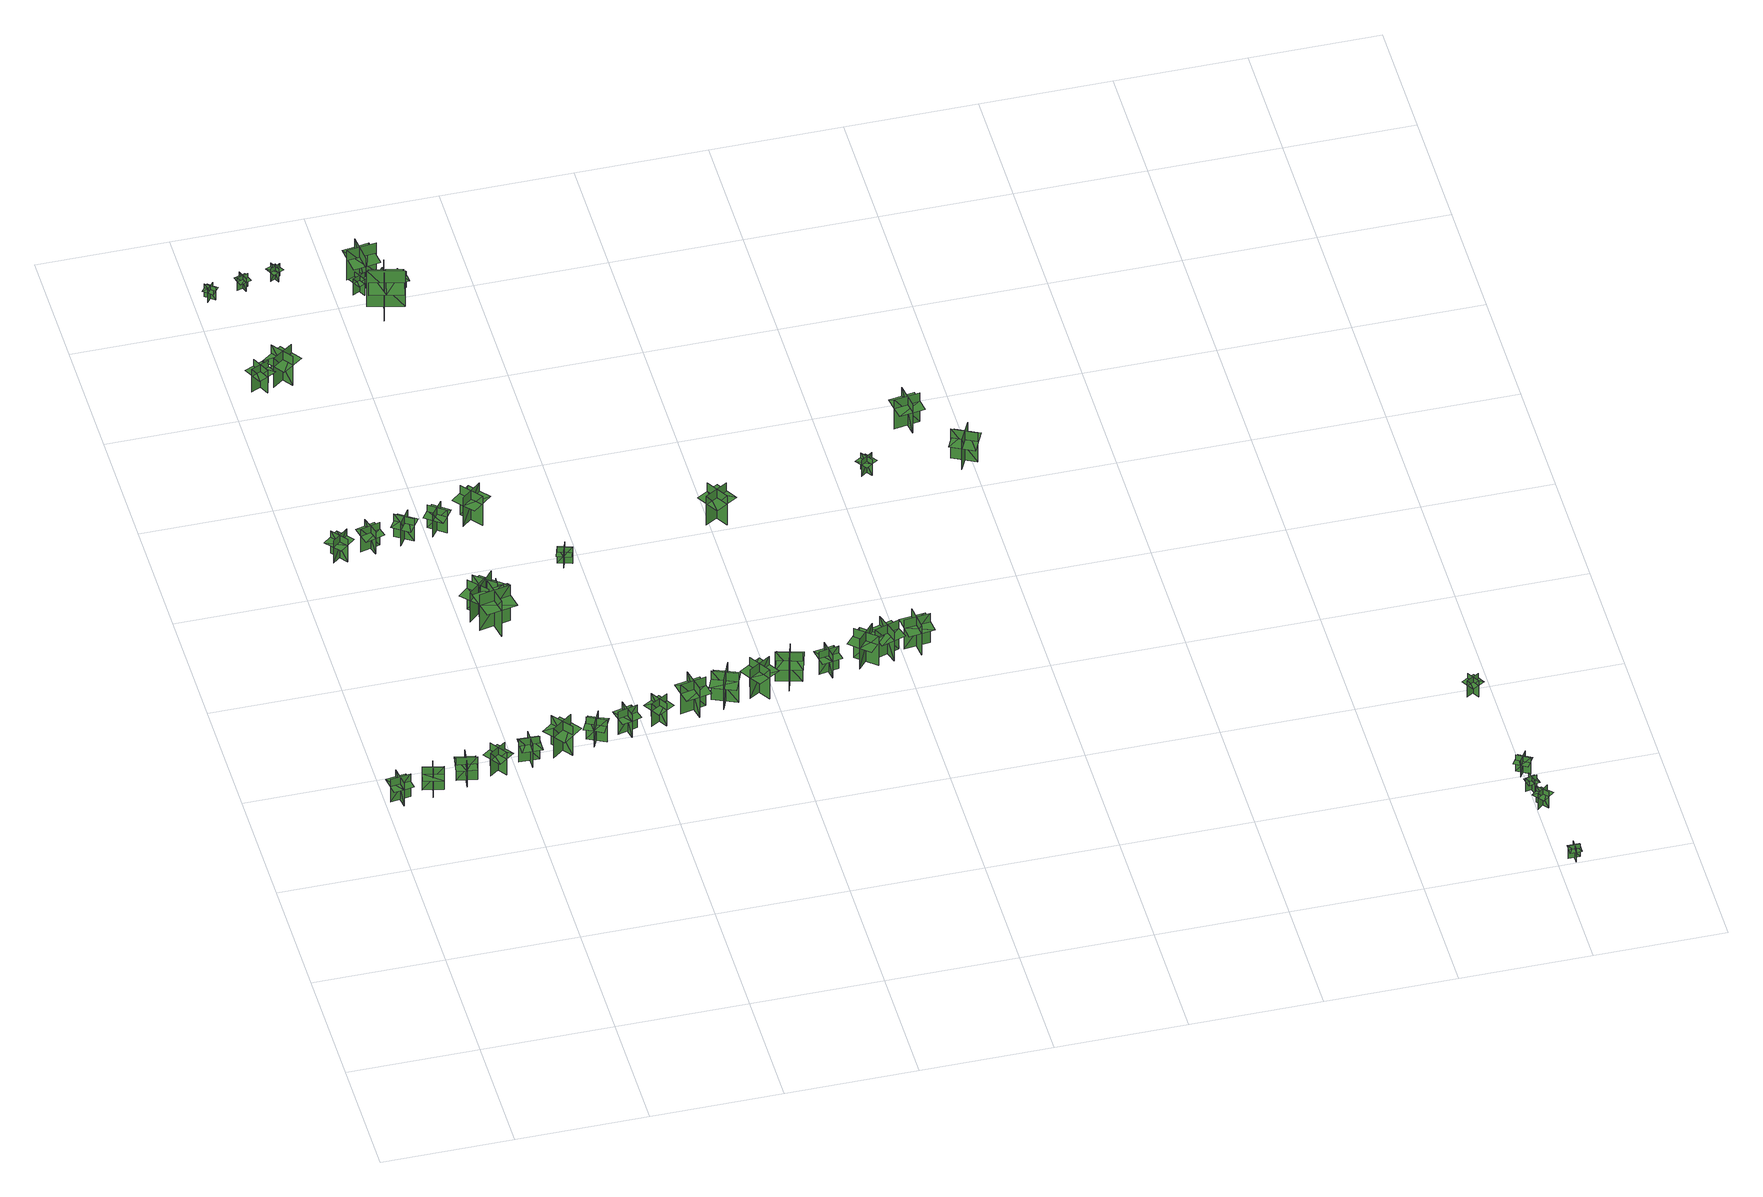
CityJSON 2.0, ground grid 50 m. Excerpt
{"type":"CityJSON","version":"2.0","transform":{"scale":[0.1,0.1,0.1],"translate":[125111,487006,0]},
"CityObjects":{
"tree1":{"type":"SolitaryVegetationObject","geometry":[{"type":"MultiSurface","lod":"1","boundaries":[[[0,1,2]],[[0,2,3]],[[4,5,6]],[[4,6,7]],[[8,9,10]],[[8,10,11]],[[8,11,12]],[[8,12,13]]]}]},
"tree2":{"type":"SolitaryVegetationObject","geometry":[{"type":"MultiSurface","lod":"1","boundaries":[[[14,15,16]],[[14,16,17]],[[18,19,20]],[[18,20,21]],[[22,23,24]],[[22,24,25]],[[22,25,26]],[[22,26,27]]]}]},
"tree3":{"type":"SolitaryVegetationObject","geometry":[{"type":"MultiSurface","lod":"1","boundaries":[[[28,29,30]],[[28,30,31]],[[32,33,34]],[[32,34,35]],[[36,37,38]],[[36,38,39]],[[36,39,40]],[[36,40,41]]]}]},
"tree4":{"type":"SolitaryVegetationObject","geometry":[{"type":"MultiSurface","lod":"1","boundaries":[[[42,43,44]],[[42,44,45]],[[46,47,48]],[[46,48,49]],[[50,51,52]],[[50,52,53]],[[50,53,54]],[[50,54,55]]]}]},
"tree5":{"type":"SolitaryVegetationObject","geometry":[{"type":"MultiSurface","lod":"1","boundaries":[[[56,57,58]],[[56,58,59]],[[60,61,62]],[[60,62,63]],[[64,65,66]],[[64,66,67]],[[64,67,68]],[[64,68,69]]]}]},
"tree6":{"type":"SolitaryVegetationObject","geometry":[{"type":"MultiSurface","lod":"1","boundaries":[[[70,71,72]],[[70,72,73]],[[74,75,76]],[[74,76,77]],[[78,79,80]],[[78,80,81]],[[78,81,82]],[[78,82,83]]]}]},
"tree7":{"type":"SolitaryVegetationObject","geometry":[{"type":"MultiSurface","lod":"1","boundaries":[[[84,85,86]],[[84,86,87]],[[88,89,90]],[[88,90,91]],[[92,93,94]],[[92,94,95]],[[92,95,96]],[[92,96,97]]]}]},
"tree8":{"type":"SolitaryVegetationObject","geometry":[{"type":"MultiSurface","lod":"1","boundaries":[[[98,99,100]],[[98,100,101]],[[102,103,104]],[[102,104,105]],[[106,107,108]],[[106,108,109]],[[106,109,110]],[[106,110,111]]]}]},
"tree9":{"type":"SolitaryVegetationObject","geometry":[{"type":"MultiSurface","lod":"1","boundaries":[[[112,113,114]],[[112,114,115]],[[116,117,118]],[[116,118,119]],[[120,121,122]],[[120,122,123]],[[120,123,124]],[[120,124,125]]]}]},
"tree10":{"type":"SolitaryVegetationObject","geometry":[{"type":"MultiSurface","lod":"1","boundaries":[[[126,127,128]],[[126,128,129]],[[130,131,132]],[[130,132,133]],[[134,135,136]],[[134,136,137]],[[134,137,138]],[[134,138,139]]]}]},
"tree11":{"type":"SolitaryVegetationObject","geometry":[{"type":"MultiSurface","lod":"1","boundaries":[[[140,141,142]],[[140,142,143]],[[144,145,146]],[[144,146,147]],[[148,149,150]],[[148,150,151]],[[148,151,152]],[[148,152,153]]]}]},
"tree12":{"type":"SolitaryVegetationObject","geometry":[{"type":"MultiSurface","lod":"1","boundaries":[[[154,155,156]],[[154,156,157]],[[158,159,160]],[[158,160,161]],[[162,163,164]],[[162,164,165]],[[162,165,166]],[[162,166,167]]]}]},
"tree13":{"type":"SolitaryVegetationObject","geometry":[{"type":"MultiSurface","lod":"1","boundaries":[[[168,169,170]],[[168,170,171]],[[172,173,174]],[[172,174,175]],[[176,177,178]],[[176,178,179]],[[176,179,180]],[[176,180,181]]]}]},
"tree14":{"type":"SolitaryVegetationObject","geometry":[{"type":"MultiSurface","lod":"1","boundaries":[[[182,183,184]],[[182,184,185]],[[186,187,188]],[[186,188,189]],[[190,191,192]],[[190,192,193]],[[190,193,194]],[[190,194,195]]]}]},
"tree15":{"type":"SolitaryVegetationObject","geometry":[{"type":"MultiSurface","lod":"1","boundaries":[[[196,197,198]],[[196,198,199]],[[200,201,202]],[[200,202,203]],[[204,205,206]],[[204,206,207]],[[204,207,208]],[[204,208,209]]]}]},
"tree16":{"type":"SolitaryVegetationObject","geometry":[{"type":"MultiSurface","lod":"1","boundaries":[[[210,211,212]],[[210,212,213]],[[214,215,216]],[[214,216,217]],[[218,219,220]],[[218,220,221]],[[218,221,222]],[[218,222,223]]]}]},
"tree17":{"type":"SolitaryVegetationObject","geometry":[{"type":"MultiSurface","lod":"1","boundaries":[[[224,225,226]],[[224,226,227]],[[228,229,230]],[[228,230,231]],[[232,233,234]],[[232,234,235]],[[232,235,236]],[[232,236,237]]]}]},
"tree18":{"type":"SolitaryVegetationObject","geometry":[{"type":"MultiSurface","lod":"1","boundaries":[[[238,239,240]],[[238,240,241]],[[242,243,244]],[[242,244,245]],[[246,247,248]],[[246,248,249]],[[246,249,250]],[[246,250,251]]]}]},
"tree19":{"type":"SolitaryVegetationObject","geometry":[{"type":"MultiSurface","lod":"1","boundaries":[[[252,253,254]],[[252,254,255]],[[256,257,258]],[[256,258,259]],[[260,261,262]],[[260,262,263]],[[260,263,264]],[[260,264,265]]]}]},
"tree20":{"type":"SolitaryVegetationObject","geometry":[{"type":"MultiSurface","lod":"1","boundaries":[[[266,267,268]],[[266,268,269]],[[270,271,272]],[[270,272,273]],[[274,275,276]],[[274,276,277]],[[274,277,278]],[[274,278,279]]]}]},
"tree21":{"type":"SolitaryVegetationObject","geometry":[{"type":"MultiSurface","lod":"1","boundaries":[[[280,281,282]],[[280,282,283]],[[284,285,286]],[[284,286,287]],[[288,289,290]],[[288,290,291]],[[288,291,292]],[[288,292,293]]]}]},
"tree22":{"type":"SolitaryVegetationObject","geometry":[{"type":"MultiSurface","lod":"1","boundaries":[[[294,295,296]],[[294,296,297]],[[298,299,300]],[[298,300,301]],[[302,303,304]],[[302,304,305]],[[302,305,306]],[[302,306,307]]]}]},
"tree23":{"type":"SolitaryVegetationObject","geometry":[{"type":"MultiSurface","lod":"1","boundaries":[[[308,309,310]],[[308,310,311]],[[312,313,314]],[[312,314,315]],[[316,317,318]],[[316,318,319]],[[316,319,320]],[[316,320,321]]]}]},
"tree24":{"type":"SolitaryVegetationObject","geometry":[{"type":"MultiSurface","lod":"1","boundaries":[[[322,323,324]],[[322,324,325]],[[326,327,328]],[[326,328,329]],[[330,331,332]],[[330,332,333]],[[330,333,334]],[[330,334,335]]]}]},
"tree25":{"type":"SolitaryVegetationObject","geometry":[{"type":"MultiSurface","lod":"1","boundaries":[[[336,337,338]],[[336,338,339]],[[340,341,342]],[[340,342,343]],[[344,345,346]],[[344,346,347]],[[344,347,348]],[[344,348,349]]]}]},
"tree26":{"type":"SolitaryVegetationObject","geometry":[{"type":"MultiSurface","lod":"1","boundaries":[[[350,351,352]],[[350,352,353]],[[354,355,356]],[[354,356,357]],[[358,359,360]],[[358,360,361]],[[358,361,362]],[[358,362,363]]]}]},
"tree27":{"type":"SolitaryVegetationObject","geometry":[{"type":"MultiSurface","lod":"1","boundaries":[[[364,365,366]],[[364,366,367]],[[368,369,370]],[[368,370,371]],[[372,373,374]],[[372,374,375]],[[372,375,376]],[[372,376,377]]]}]},
"tree28":{"type":"SolitaryVegetationObject","geometry":[{"type":"MultiSurface","lod":"1","boundaries":[[[378,379,380]],[[378,380,381]],[[382,383,384]],[[382,384,385]],[[386,387,388]],[[386,388,389]],[[386,389,390]],[[386,390,391]]]}]},
"tree29":{"type":"SolitaryVegetationObject","geometry":[{"type":"MultiSurface","lod":"1","boundaries":[[[392,393,394]],[[392,394,395]],[[396,397,398]],[[396,398,399]],[[400,401,402]],[[400,402,403]],[[400,403,404]],[[400,404,405]]]}]},
"tree30":{"type":"SolitaryVegetationObject","geometry":[{"type":"MultiSurface","lod":"1","boundaries":[[[406,407,408]],[[406,408,409]],[[410,411,412]],[[410,412,413]],[[414,415,416]],[[414,416,417]],[[414,417,418]],[[414,418,419]]]}]},
"tree31":{"type":"SolitaryVegetationObject","geometry":[{"type":"MultiSurface","lod":"1","boundaries":[[[420,421,422]],[[420,422,423]],[[424,425,426]],[[424,426,427]],[[428,429,430]],[[428,430,431]],[[428,431,432]],[[428,432,433]]]}]},
"tree32":{"type":"SolitaryVegetationObject","geometry":[{"type":"MultiSurface","lod":"1","boundaries":[[[434,435,436]],[[434,436,437]],[[438,439,440]],[[438,440,441]],[[442,443,444]],[[442,444,445]],[[442,445,446]],[[442,446,447]]]}]},
"tree33":{"type":"SolitaryVegetationObject","geometry":[{"type":"MultiSurface","lod":"1","boundaries":[[[448,449,450]],[[448,450,451]],[[452,453,454]],[[452,454,455]],[[456,457,458]],[[456,458,459]],[[456,459,460]],[[456,460,461]]]}]},
"tree34":{"type":"SolitaryVegetationObject","geometry":[{"type":"MultiSurface","lod":"1","boundaries":[[[462,463,464]],[[462,464,465]],[[466,467,468]],[[466,468,469]],[[470,471,472]],[[470,472,473]],[[470,473,474]],[[470,474,475]]]}]},
"tree35":{"type":"SolitaryVegetationObject","geometry":[{"type":"MultiSurface","lod":"1","boundaries":[[[476,477,478]],[[476,478,479]],[[480,481,482]],[[480,482,483]],[[484,485,486]],[[484,486,487]],[[484,487,488]],[[484,488,489]]]}]},
"tree36":{"type":"SolitaryVegetationObject","geometry":[{"type":"MultiSurface","lod":"1","boundaries":[[[490,491,492]],[[490,492,493]],[[494,495,496]],[[494,496,497]],[[498,499,500]],[[498,500,501]],[[498,501,502]],[[498,502,503]]]}]},
"tree37":{"type":"SolitaryVegetationObject","geometry":[{"type":"MultiSurface","lod":"1","boundaries":[[[504,505,506]],[[504,506,507]],[[508,509,510]],[[508,510,511]],[[512,513,514]],[[512,514,515]],[[512,515,516]],[[512,516,517]]]}]},
"tree38":{"type":"SolitaryVegetationObject","geometry":[{"type":"MultiSurface","lod":"1","boundaries":[[[518,519,520]],[[518,520,521]],[[522,523,524]],[[522,524,525]],[[526,527,528]],[[526,528,529]],[[526,529,530]],[[526,530,531]]]}]},
"tree39":{"type":"SolitaryVegetationObject","geometry":[{"type":"MultiSurface","lod":"1","boundaries":[[[532,533,534]],[[532,534,535]],[[536,537,538]],[[536,538,539]],[[540,541,542]],[[540,542,543]],[[540,543,544]],[[540,544,545]]]}]},
"tree40":{"type":"SolitaryVegetationObject","geometry":[{"type":"MultiSurface","lod":"1","boundaries":[[[546,547,548]],[[546,548,549]],[[550,551,552]],[[550,552,553]],[[554,555,556]],[[554,556,557]],[[554,557,558]],[[554,558,559]]]}]},
"tree41":{"type":"SolitaryVegetationObject","geometry":[{"type":"MultiSurface","lod":"1","boundaries":[[[560,561,562]],[[560,562,563]],[[564,565,566]],[[564,566,567]],[[568,569,570]],[[568,570,571]],[[568,571,572]],[[568,572,573]]]}]},
"tree42":{"type":"SolitaryVegetationObject","geometry":[{"type":"MultiSurface","lod":"1","boundaries":[[[574,575,576]],[[574,576,577]],[[578,579,580]],[[578,580,581]],[[582,583,584]],[[582,584,585]],[[582,585,586]],[[582,586,587]]]}]},
"tree43":{"type":"SolitaryVegetationObject","geometry":[{"type":"MultiSurface","lod":"1","boundaries":[[[588,589,590]],[[588,590,591]],[[592,593,594]],[[592,594,595]],[[596,597,598]],[[596,598,599]],[[596,599,600]],[[596,600,601]]]}]},
"tree44":{"type":"SolitaryVegetationObject","geometry":[{"type":"MultiSurface","lod":"1","boundaries":[[[602,603,604]],[[602,604,605]],[[606,607,608]],[[606,608,609]],[[610,611,612]],[[610,612,613]],[[610,613,614]],[[610,614,615]]]}]},
"tree45":{"type":"SolitaryVegetationObject","geometry":[{"type":"MultiSurface","lod":"1","boundaries":[[[616,617,618]],[[616,618,619]],[[620,621,622]],[[620,622,623]],[[624,625,626]],[[624,626,627]],[[624,627,628]],[[624,628,629]]]}]},
"tree46":{"type":"SolitaryVegetationObject","geometry":[{"type":"MultiSurface","lod":"1","boundaries":[[[630,631,632]],[[630,632,633]],[[634,635,636]],[[634,636,637]],[[638,639,640]],[[638,640,641]],[[638,641,642]],[[638,642,643]]]}]},
"tree47":{"type":"SolitaryVegetationObject","geometry":[{"type":"MultiSurface","lod":"1","boundaries":[[[644,645,646]],[[644,646,647]],[[648,649,650]],[[648,650,651]],[[652,653,654]],[[652,654,655]],[[652,655,656]],[[652,656,657]]]}]}
},
"vertices":[
[18,1364,16],[94,1375,16],[94,1375,124],[18,1364,124],[59,1333,16],[47,1409,16],[47,1409,124],[59,1333,124],[59,1333,93],[97,1339,93],[85,1415,93],[47,1409,93],[9,1403,93],[21,1327,93],
[188,1426,16],[171,1351,16],[171,1351,123],[188,1426,123],[144,1400,16],[220,1382,16],[220,1382,123],[144,1400,123],[144,1400,93],[135,1362,93],[211,1344,93],[220,1382,93],[229,1419,93],[153,1437,93],
[273,1418,16],[350,1406,16],[350,1406,124],[273,1418,124],[303,1376,16],[315,1453,16],[315,1453,124],[303,1376,124],[303,1376,93],[342,1370,93],[354,1447,93],[315,1453,93],[277,1459,93],[265,1382,93],
[463,1457,16],[401,1412,16],[401,1412,124],[463,1457,124],[412,1466,16],[458,1403,16],[458,1403,124],[412,1466,124],[412,1466,93],[381,1443,93],[427,1380,93],[458,1403,93],[489,1426,93],[444,1488,93],
[138,2661,19],[198,2711,19],[198,2711,127],[138,2661,127],[189,2656,19],[140,2716,19],[140,2716,127],[189,2656,127],[189,2656,97],[219,2681,97],[170,2741,97],[140,2716,97],[110,2691,97],[159,2632,97],
[594,1458,16],[517,1459,16],[517,1459,124],[594,1458,124],[559,1495,16],[557,1418,16],[557,1418,124],[559,1495,124],[559,1495,94],[520,1496,94],[518,1419,94],[557,1418,94],[596,1417,94],[598,1494,94],
[296,2672,18],[275,2746,18],[275,2746,126],[296,2672,126],[322,2716,18],[247,2696,18],[247,2696,126],[322,2716,126],[322,2716,96],[311,2754,96],[237,2733,96],[247,2696,96],[257,2658,96],[332,2679,96],
[714,1446,15],[653,1525,15],[653,1525,154],[714,1446,154],[723,1511,15],[644,1451,15],[644,1451,154],[723,1511,154],[723,1511,115],[692,1551,115],[613,1490,115],[644,1451,115],[674,1411,115],[753,1472,115],
[152,3667,15],[82,3633,15],[82,3633,123],[152,3667,123],[103,3684,15],[137,3615,15],[137,3615,123],[103,3684,123],[103,3684,92],[68,3667,92],[103,3597,92],[137,3615,92],[172,3632,92],[137,3701,92],
[448,2707,17],[383,2750,17],[383,2750,124],[448,2707,124],[438,2758,17],[395,2694,17],[395,2694,124],[438,2758,124],[438,2758,94],[406,2780,94],[363,2715,94],[395,2694,94],[427,2672,94],[470,2736,94],
[607,2302,18],[534,2234,18],[534,2234,157],[607,2302,157],[541,2305,18],[608,2232,18],[608,2232,157],[541,2305,157],[541,2305,118],[504,2271,118],[572,2198,118],[608,2232,118],[645,2265,118],[578,2339,118],
[781,1518,17],[851,1483,17],[851,1483,124],[781,1518,124],[798,1469,17],[832,1538,17],[832,1538,124],[798,1469,124],[798,1469,94],[832,1451,94],[867,1521,94],[832,1538,94],[797,1555,94],[763,1486,94],
[601,2247,20],[625,2127,20],[625,2127,189],[601,2247,189],[556,2179,20],[675,2204,20],[675,2204,189],[556,2179,189],[556,2179,141],[568,2120,141],[687,2144,141],[675,2204,141],[663,2263,141],[543,2239,141],
[643,2264,18],[567,2328,18],[567,2328,156],[643,2264,156],[638,2330,18],[573,2254,18],[573,2254,156],[638,2330,156],[638,2330,117],[600,2362,117],[535,2286,117],[573,2254,117],[611,2222,117],[676,2298,117],
[77,4135,26],[43,4163,26],[43,4163,87],[77,4135,87],[74,4164,26],[46,4130,26],[46,4130,87],[74,4164,87],[74,4164,70],[57,4178,70],[29,4144,70],[46,4130,70],[63,4116,70],[91,4150,70],
[235,3632,14],[176,3713,14],[176,3713,153],[235,3632,153],[246,3698,14],[165,3639,14],[165,3639,153],[246,3698,153],[246,3698,114],[216,3738,114],[136,3679,114],[165,3639,114],[194,3599,114],[275,3657,114],
[652,2320,19],[644,2243,19],[644,2243,126],[652,2320,126],[612,2288,19],[689,2280,19],[689,2280,126],[612,2288,126],[612,2288,96],[608,2249,96],[685,2241,96],[689,2280,96],[693,2318,96],[616,2326,96],
[564,2776,15],[518,2714,15],[518,2714,123],[564,2776,123],[513,2769,15],[575,2722,15],[575,2722,123],[513,2769,123],[513,2769,93],[490,2738,93],[552,2691,93],[575,2722,93],[598,2753,93],[537,2800,93],
[900,1514,17],[975,1533,17],[975,1533,125],[900,1514,125],[944,1487,17],[926,1563,17],[926,1563,125],[944,1487,125],[944,1487,94],[982,1497,94],[963,1572,94],[926,1563,94],[888,1553,94],[907,1478,94],
[194,4151,27],[180,4193,27],[180,4193,88],[194,4151,88],[208,4177,27],[165,4164,27],[165,4164,88],[208,4177,88],[208,4177,71],[201,4198,71],[159,4185,71],[165,4164,71],[172,4143,71],[214,4156,71],
[645,2807,15],[709,2730,15],[709,2730,154],[645,2807,154],[639,2741,15],[715,2805,15],[715,2805,154],[639,2741,154],[639,2741,115],[671,2703,115],[747,2767,115],[715,2805,115],[683,2843,115],[607,2779,115],
[1080,1516,17],[1039,1582,17],[1039,1582,125],[1080,1516,125],[1092,1566,17],[1026,1525,17],[1026,1525,125],[1092,1566,125],[1092,1566,94],[1071,1599,94],[1006,1558,94],[1026,1525,94],[1046,1492,94],[1112,1533,94],
[293,4181,28],[332,4201,28],[332,4201,89],[293,4181,89],[321,4172,28],[301,4211,28],[301,4211,89],[321,4172,89],[321,4172,72],[341,4182,72],[321,4221,72],[301,4211,72],[281,4202,72],[301,4162,72],
[1206,1532,16],[1185,1630,16],[1185,1630,154],[1206,1532,154],[1242,1588,16],[1145,1567,16],[1145,1567,154],[1242,1588,154],[1242,1588,115],[1232,1636,115],[1135,1616,115],[1145,1567,115],[1155,1518,115],[1252,1539,115],
[916,2465,17],[969,2448,17],[969,2448,94],[916,2465,94],[933,2432,17],[949,2485,17],[949,2485,94],[933,2432,94],[933,2432,72],[959,2424,72],[976,2476,72],[949,2485,72],[923,2493,72],[906,2440,72],
[1301,1552,15],[1339,1644,15],[1339,1644,154],[1301,1552,154],[1362,1577,15],[1270,1615,15],[1270,1615,154],[1362,1577,154],[1362,1577,115],[1381,1623,115],[1289,1661,115],[1270,1615,115],[1251,1569,115],[1343,1531,115],
[615,4072,18],[566,4047,18],[566,4047,95],[615,4072,95],[580,4083,18],[605,4034,18],[605,4034,95],[580,4083,95],[580,4083,74],[555,4071,74],[581,4022,74],[605,4034,74],[630,4047,74],[605,4096,74],
[639,3890,12],[673,4024,12],[673,4024,184],[639,3890,184],[733,3946,12],[599,3981,12],[599,3981,184],[733,3946,184],[650,3896,129],[713,3881,129],[744,4016,129],[682,4031,129],[620,4045,129],[588,3911,129],
[619,4075,17],[606,4188,17],[606,4188,158],[619,4075,158],[675,4146,17],[563,4133,17],[563,4133,158],[675,4146,158],[626,4083,112],[678,4090,112],[663,4202,112],[611,4195,112],[560,4188,112],[575,4076,112],
[684,4048,16],[644,4086,16],[644,4086,93],[684,4048,93],[683,4084,16],[645,4044,16],[645,4044,93],[683,4084,93],[683,4084,71],[663,4104,71],[625,4064,71],[645,4044,71],[665,4025,71],[703,4065,71],
[630,4174,19],[663,4219,19],[663,4219,96],[630,4174,96],[667,4179,19],[622,4212,19],[622,4212,96],[667,4179,96],[667,4179,75],[683,4202,75],[638,4234,75],[622,4212,75],[606,4190,75],[651,4157,75],
[1422,1651,15],[1475,1566,15],[1475,1566,154],[1422,1651,154],[1407,1586,15],[1491,1639,15],[1491,1639,154],[1407,1586,154],[1407,1586,115],[1433,1544,115],[1518,1597,115],[1491,1639,115],[1465,1681,115],[1381,1629,115],
[761,4045,13],[706,4040,13],[706,4040,90],[761,4045,90],[733,4069,13],[738,4014,13],[738,4014,90],[733,4069,90],[733,4069,69],[706,4067,69],[710,4012,69],[738,4014,69],[766,4016,69],[761,4072,69],
[1613,1628,15],[1518,1656,15],[1518,1656,154],[1613,1628,154],[1582,1686,15],[1554,1591,15],[1554,1591,154],[1582,1686,154],[1582,1686,115],[1534,1700,115],[1506,1605,115],[1554,1591,115],[1602,1577,115],[1630,1672,115],
[1680,1650,16],[1756,1663,16],[1756,1663,124],[1680,1650,124],[1722,1620,16],[1709,1696,16],[1709,1696,124],[1722,1620,124],[1722,1620,94],[1760,1627,94],[1747,1703,94],[1709,1696,94],[1670,1690,94],[1683,1614,94],
[1573,2584,15],[1487,2532,15],[1487,2532,154],[1573,2584,154],[1508,2600,15],[1560,2515,15],[1560,2515,154],[1508,2600,154],[1508,2600,115],[1466,2574,115],[1517,2489,115],[1560,2515,115],[1602,2541,115],[1551,2626,115],
[1823,1710,15],[1899,1645,15],[1899,1645,154],[1823,1710,154],[1828,1643,15],[1893,1719,15],[1893,1719,154],[1828,1643,154],[1828,1643,115],[1865,1611,115],[1930,1687,115],[1893,1719,115],[1855,1751,115],[1790,1676,115],
[1959,1655,15],[1929,1750,15],[1929,1750,154],[1959,1655,154],[1990,1713,15],[1895,1683,15],[1895,1683,154],[1990,1713,154],[1990,1713,115],[1975,1761,115],[1880,1731,115],[1895,1683,115],[1910,1636,115],[2005,1666,115],
[2051,1760,15],[2063,1662,15],[2063,1662,154],[2051,1760,154],[2010,1709,15],[2109,1720,15],[2109,1720,154],[2010,1709,154],[2010,1709,115],[2016,1659,115],[2115,1671,115],[2109,1720,115],[2103,1770,115],[2004,1758,115],
[2093,2647,17],[2138,2680,17],[2138,2680,94],[2093,2647,94],[2130,2641,17],[2098,2686,17],[2098,2686,94],[2130,2641,94],[2130,2641,72],[2152,2657,72],[2120,2702,72],[2098,2686,72],[2075,2670,72],[2107,2625,72],
[2329,2829,16],[2313,2927,16],[2313,2927,154],[2329,2829,154],[2368,2883,16],[2270,2867,16],[2270,2867,154],[2368,2883,154],[2368,2883,115],[2360,2932,115],[2262,2916,115],[2270,2867,115],[2278,2818,115],[2376,2833,115],
[2515,2619,17],[2426,2663,17],[2426,2663,156],[2515,2619,156],[2495,2682,17],[2450,2593,17],[2450,2593,156],[2495,2682,156],[2495,2682,117],[2450,2704,117],[2406,2615,117],[2450,2593,117],[2495,2570,117],[2539,2659,117],
[4086,27,8],[4042,28,8],[4042,28,69],[4086,27,69],[4066,48,8],[4065,4,8],[4065,4,69],[4066,48,69],[4066,48,52],[4044,49,52],[4043,5,52],[4065,4,52],[4087,4,52],[4088,48,52],
[4043,311,7],[4007,354,7],[4007,354,84],[4043,311,84],[4046,348,7],[4004,313,7],[4004,313,84],[4046,348,84],[4046,348,62],[4029,369,62],[3986,334,62],[4004,313,62],[4021,291,62],[4064,327,62],
[4027,426,8],[3984,416,8],[3984,416,70],[4027,426,70],[4002,442,8],[4013,399,8],[4013,399,70],[4002,442,70],[4002,442,52],[3981,437,52],[3991,394,52],[4013,399,52],[4034,404,52],[4024,447,52],
[3977,532,8],[4025,504,8],[4025,504,85],[3977,532,85],[3986,497,8],[4015,544,8],[4015,544,85],[3986,497,85],[3986,497,63],[4010,482,63],[4038,530,63],[4015,544,63],[3991,558,63],[3962,511,63],
[3955,990,9],[3907,962,9],[3907,962,86],[3955,990,86],[3919,1000,9],[3947,952,9],[3947,952,86],[3919,1000,86],[3919,1000,64],[3895,986,64],[3923,938,64],[3947,952,64],[3971,965,64],[3943,1013,64]
]}
